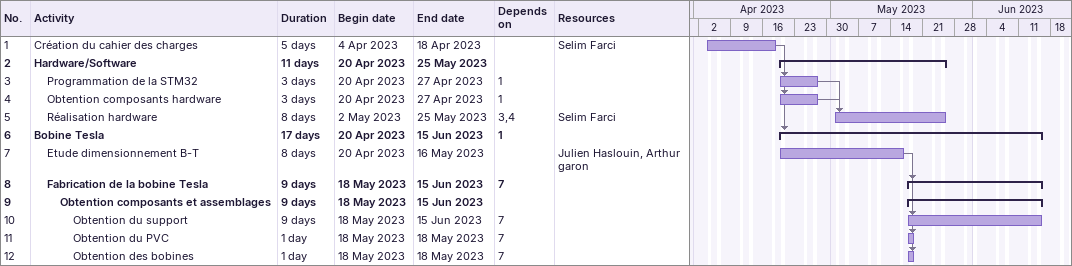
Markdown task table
| ID | Level | Task | Duration | Start | Finish | Predecessors | Resources |
|---|---|---|---|---|---|---|---|
| 1 | 1 | Création du cahier des charges | 5d | 2023-04-04 | 2023-04-18 |  | Selim Farci |
| 2 | 1 | **Hardware/Software** | 11d | 2023-04-20 | 2023-05-25 |  |  |
| 3 | 2 | Programmation de la STM32 | 3d | 2023-04-20 | 2023-04-27 | 1 |  |
| 4 | 2 | Obtention composants hardware | 3d | 2023-04-20 | 2023-04-27 | 1 |  |
| 5 | 2 | Réalisation hardware | 8d | 2023-05-02 | 2023-05-25 | 3, 4 | Selim Farci |
| 6 | 1 | **Bobine Tesla** | 17d | 2023-04-20 | 2023-06-15 | 1 |  |
| 7 | 2 | Etude dimensionnement B-T | 8d | 2023-04-20 | 2023-05-16 |  | Julien Haslouin, Arthur garon |
| 8 | 2 | **Fabrication de la bobine Tesla** | 9d | 2023-05-18 | 2023-06-15 | 7 |  |
| 9 | 3 | **Obtention composants et assemblages** | 9d | 2023-05-18 | 2023-06-15 |  |  |
| 10 | 4 | Obtention du support | 9d | 2023-05-18 | 2023-06-15 | 7 |  |
| 11 | 4 | Obtention du PVC | 1d | 2023-05-18 | 2023-05-18 | 7 |  |
| 12 | 4 | Obtention des bobines | 1d | 2023-05-18 | 2023-05-18 | 7 |  |
